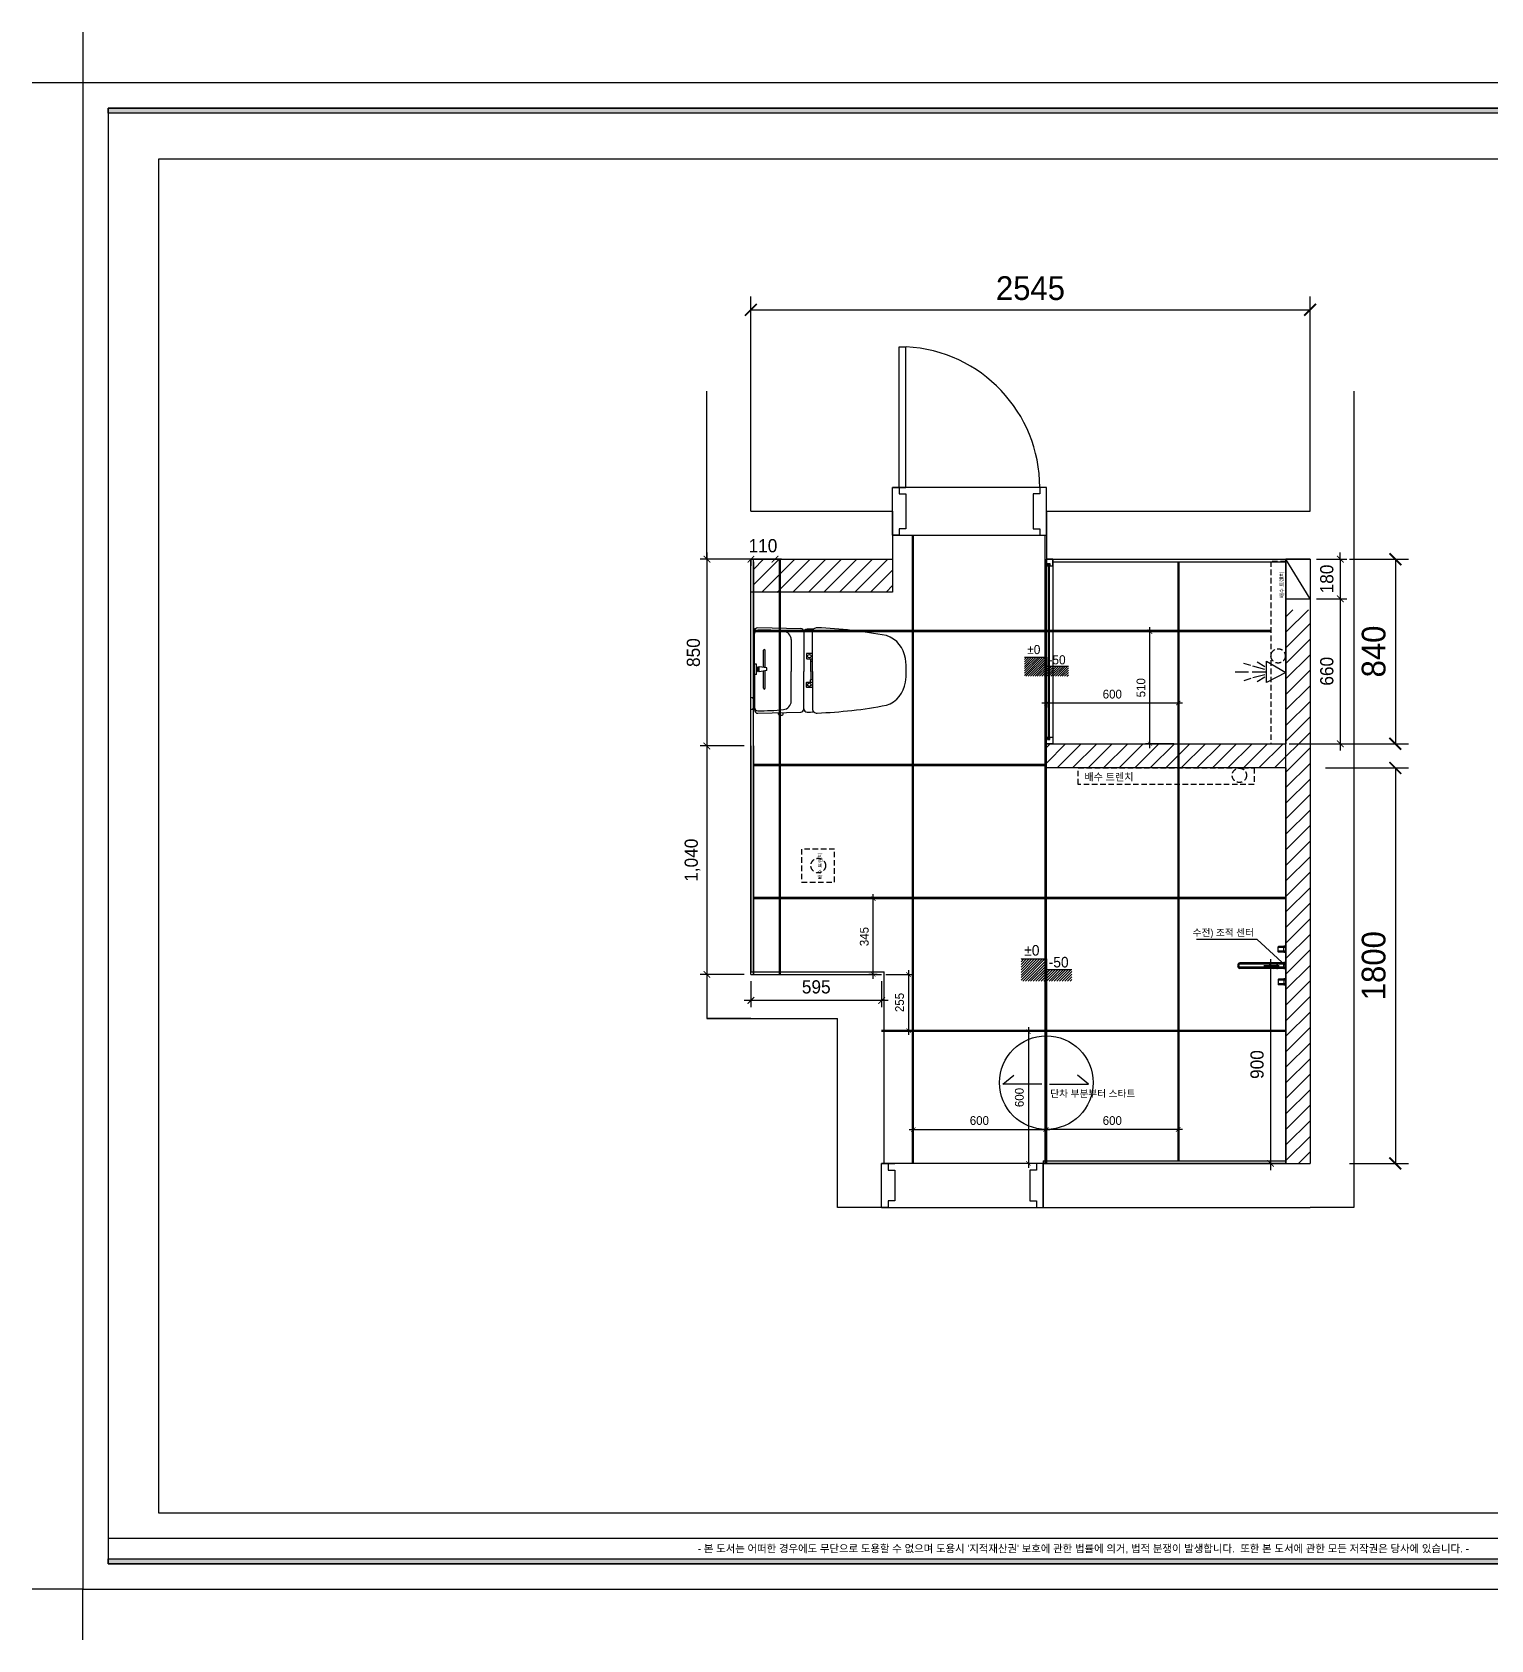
# Model space of a CAD drawing. Header units: millimetres. Extents: x 217202 to 745838, y -6815 to 171372.
# Drawn here: x 326739 to 333378, y 29721 to 37038 of the extents above; entities that cross this region are included whole.
import ezdxf
from ezdxf.enums import TextEntityAlignment as Align

# ---------------------------------------------------------------- set-up
doc = ezdxf.new("R2010")
doc.units = ezdxf.units.MM
doc.header["$PDMODE"] = 3
doc.linetypes.add('DASHED', pattern=[0.75, 0.5, -0.25])
doc.linetypes.add('HIDDEN', pattern=[0.375, 0.25, -0.125])
doc.layers.get('DEFPOINTS').update_dxf_attribs({"color": 248})
for name, color, linetype in [('0-ELC TEXT', 7, 'Continuous'), ('03-WAL NEW', 3, 'Continuous'), ('06-FUR', 6, 'Continuous'), ('06-LIGHT', 4, 'Continuous'), ('07-DIM', 5, 'Continuous'), ('BATH', 4, 'Continuous'), ('C-WALL1', 2, 'Continuous'), ('CO-BATH', 6, 'Continuous'), ('FIN', 2, 'Continuous'), ('FORM(YOURNAME)-1', 1, 'Continuous'), ('FORM(YOURNAME)-11', 1, 'Continuous'), ('FUR', 8, 'DASHED'), ('HAT', 5, 'Continuous'), ('HL', 6, 'HIDDEN'), ('TOILET-1', 6, 'Continuous'), ('도면층4', 4, 'Continuous'), ('도면층5', 5, 'Continuous')]:
    doc.layers.add(name, color=color, linetype=linetype)
doc.styles.add('HY 울릉도 L', font='')
doc.styles.add('YOURNAME', font='HY울릉도M.TTF')
doc.styles.add('코레일둥고', font='Korail_Round_Gothic_Medium.ttf')
doc.styles.get('HY 울릉도 L').set_extended_font_data('HY울릉도L')
doc.linetypes.add('ZIGZAG', pattern='A,0.0001,-0.2,[131,ltypeshp.shx,S=0.2,R=0,X=-0.2,Y=0],-0.4,[131,ltypeshp.shx,S=0.2,R=180,X=0.2,Y=0],-0.2', length=0.8001)
doc.dimstyles.new('30', dxfattribs={"dimscale": 30, "dimtxt": 2, "dimasz": 1, "dimexe": 1, "dimexo": 1, "dimgap": 1, "dimtad": 1, "dimdec": 0, "dimrnd": 0.05, "dimdsep": 46, "dimlunit": 6, "dimtxsty": 'HY 울릉도 L', "dimblk": 'ARCHTICK', "dimcen": 2.5, "dimdle": 1, "dimclrd": 133, "dimclre": 133, "dimclrt": 30, "dimadec": 0, "dimazin": 0, "dimtfac": 1, "dimtdec": 0, "dimtix": 1, "dimtmove": 2, "dimatfit": 3, "dimldrblk": 'ARCHTICK', "dimfxl": 1, "dimlwd": -1, "dimlwe": -1, "dimarcsym": 0})
doc.dimstyles.new('YOURNAME-60', dxfattribs={"dimscale": 60, "dimtxt": 1.8, "dimasz": 0.9, "dimexe": 1, "dimexo": 3, "dimgap": 0.7, "dimtad": 1, "dimdec": 0, "dimzin": 0, "dimdsep": 46, "dimtxsty": 'YOURNAME', "dimblk": 'ARCHTICK', "dimcen": 0, "dimclrd": 1, "dimclre": 1, "dimclrt": 7, "dimadec": 0, "dimazin": 0, "dimtfac": 1, "dimtdec": 0, "dimtix": 1, "dimtmove": 2, "dimatfit": 3, "dimldrblk": 'ARCHTICK', "dimfxl": 1, "dimtolj": 1, "dimtzin": 0, "dimarcsym": 0})

# ---------------------------------------------------------------- blocks, each defined once
blk = doc.blocks.new('_ArchTick')
at = {"color": 0, "linetype": 'ByBlock', "const_width": 0.15}
blk.add_lwpolyline([(-0.5, -0.5), (0.5, 0.5)], dxfattribs=at)
blk = doc.blocks.new('*D295')
at = {"layer": 'DEFPOINTS', "color": 0, "transparency": 16777216}
for p in [(332555.3, 35774.4), (330010.3, 34857.3), (332555.3, 34857.3)]:
    blk.add_point(p, dxfattribs=at)
at = {"layer": 'HAT', "color": 1, "lineweight": -2, "transparency": 16777216}
for p, q in [((330010.3, 35037.3), (330010.3, 35834.4)), ((332555.3, 35037.3), (332555.3, 35834.4)), ((330010.3, 35774.4), (332555.3, 35774.4))]:
    blk.add_line(p, q, dxfattribs=at)
at = {"layer": 'HAT', "color": 1, "lineweight": -2, "transparency": 16777216, "xscale": 54, "yscale": 54, "zscale": 54, "rotation": 180}
blk.add_blockref('_ArchTick', (330010.3, 35774.4), dxfattribs=at)
at = {"layer": 'HAT', "color": 1, "lineweight": -2, "transparency": 16777216, "xscale": 54, "yscale": 54, "zscale": 54}
blk.add_blockref('_ArchTick', (332555.3, 35774.4), dxfattribs=at)
at = {"layer": 'HAT', "color": 7, "transparency": 16777216, "insert": (331282.8, 35872.4), "char_height": 108, "attachment_point": 5, "style": 'YOURNAME'}
blk.add_mtext('\\A1;2545', dxfattribs=at)
blk = doc.blocks.new('AC-8')
at = {"layer": 'BATH'}
for p, q in [((-50.8, 54), (-0.1, 142.7)), ((-0.1, 142.7), (45.4, 54)), ((45.4, 54), (-50.8, 54)), ((-24.7, 46.5), (-46.3, 12.2)), ((-13.5, 47.3), (-27.7, -7.9)), ((-1.6, 49.5), (-1.6, -10.8)), ((10.4, 47.3), (24.5, -7.9)), ((21.6, 46.5), (43.2, 12.2)), ((-31.4, -16.2), (-41.1, -49)), ((-1.6, -27.3), (-1.6, -88.5)), ((28.3, -16.2), (38, -49))]:
    blk.add_line(p, q, dxfattribs=at)
blk = doc.blocks.new('*D296')
at = {"layer": 'DEFPOINTS', "color": 0, "transparency": 16777216}
for p in [(332555.3, 34639.3), (332280.9, 33799.3), (332943.5, 33799.3)]:
    blk.add_point(p, dxfattribs=at)
at = {"layer": 'HAT', "color": 1, "lineweight": -2, "transparency": 16777216}
for p, q in [((332735.3, 34639.3), (333003.5, 34639.3)), ((332943.5, 34639.3), (332943.5, 33799.3)), ((332460.9, 33799.3), (333003.5, 33799.3))]:
    blk.add_line(p, q, dxfattribs=at)
at = {"layer": 'HAT', "color": 1, "lineweight": -2, "transparency": 16777216, "xscale": 54, "yscale": 54, "zscale": 54}
for p, rotation in [((332943.5, 34639.3), 90), ((332943.5, 33799.3), 270)]:
    blk.add_blockref('_ArchTick', p, dxfattribs=dict(at, rotation=rotation))
at = {"layer": 'HAT', "color": 7, "transparency": 16777216, "insert": (332845.3, 34219.3), "char_height": 108, "attachment_point": 5, "rotation": 90, "style": 'YOURNAME'}
blk.add_mtext('\\A1;840', dxfattribs=at)
blk = doc.blocks.new('*D297')
at = {"layer": 'DEFPOINTS', "color": 0, "transparency": 16777216}
for p in [(332445.3, 33689.3), (332555.3, 31889.3), (332943.5, 31889.3)]:
    blk.add_point(p, dxfattribs=at)
at = {"layer": 'HAT', "color": 1, "lineweight": -2, "transparency": 16777216}
for p, q in [((332625.3, 33689.3), (333003.5, 33689.3)), ((332943.5, 33689.3), (332943.5, 31889.3)), ((332735.3, 31889.3), (333003.5, 31889.3))]:
    blk.add_line(p, q, dxfattribs=at)
at = {"layer": 'HAT', "color": 1, "lineweight": -2, "transparency": 16777216, "xscale": 54, "yscale": 54, "zscale": 54}
for p, rotation in [((332943.5, 33689.3), 90), ((332943.5, 31889.3), 270)]:
    blk.add_blockref('_ArchTick', p, dxfattribs=dict(at, rotation=rotation))
at = {"layer": 'HAT', "color": 7, "transparency": 16777216, "insert": (332845.3, 32789.3), "char_height": 108, "attachment_point": 5, "rotation": 90, "style": 'YOURNAME'}
blk.add_mtext('\\A1;1800', dxfattribs=at)
blk = doc.blocks.new('*D302')
at = {"layer": '06-FUR', "color": 133, "transparency": 16777216}
for p, q in [((330010.3, 32719.3), (330010.3, 32601.1)), ((330605.3, 32719.3), (330605.3, 32601.1)), ((330635.3, 32631.1), (329980.3, 32631.1))]:
    blk.add_line(p, q, dxfattribs=at)
at = {"layer": 'DEFPOINTS', "color": 0, "transparency": 16777216}
for p in [(330010.3, 32749.3), (330605.3, 32749.3), (330010.3, 32631.1)]:
    blk.add_point(p, dxfattribs=at)
at = {"layer": '06-FUR', "color": 133, "transparency": 16777216, "xscale": 30, "yscale": 30, "zscale": 30, "rotation": 180}
blk.add_blockref('_ArchTick', (330010.3, 32631.1), dxfattribs=at)
at = {"layer": '06-FUR', "color": 133, "transparency": 16777216, "xscale": 30, "yscale": 30, "zscale": 30}
blk.add_blockref('_ArchTick', (330605.3, 32631.1), dxfattribs=at)
at = {"layer": '06-FUR', "color": 30, "transparency": 16777216, "insert": (330307.8, 32692.4), "char_height": 60, "attachment_point": 5, "style": 'HY 울릉도 L'}
blk.add_mtext('595', dxfattribs=at)
blk = doc.blocks.new('*D298')
at = {"layer": '06-FUR', "color": 133, "transparency": 16777216}
for p, q in [((330010.3, 34639.3), (329980.3, 34639.3)), ((330010.3, 34639.6), (330010.3, 34609.3)), ((330120.3, 34639.3), (330010.3, 34639.3)), ((330120.3, 34639.3), (330150.3, 34639.3))]:
    blk.add_line(p, q, dxfattribs=at)
at = {"layer": 'DEFPOINTS', "color": 0, "transparency": 16777216}
for p in [(330010.3, 34669.6), (330010.3, 34639.3), (330120.3, 34639.3)]:
    blk.add_point(p, dxfattribs=at)
at = {"layer": '06-FUR', "color": 133, "transparency": 16777216, "xscale": 30, "yscale": 30, "zscale": 30}
blk.add_blockref('_ArchTick', (330010.3, 34639.3), dxfattribs=at)
at = {"layer": '06-FUR', "color": 133, "transparency": 16777216, "xscale": 30, "yscale": 30, "zscale": 30, "rotation": 180}
blk.add_blockref('_ArchTick', (330120.3, 34639.3), dxfattribs=at)
at = {"layer": '06-FUR', "color": 30, "transparency": 16777216, "insert": (330065.3, 34700.5), "char_height": 60, "attachment_point": 5, "style": 'HY 울릉도 L'}
blk.add_mtext('110', dxfattribs=at)
blk = doc.blocks.new('*D299')
at = {"layer": '06-FUR', "color": 133, "transparency": 16777216}
for p, q in [((330150.3, 34639.3), (329780.3, 34639.3)), ((329810.3, 34669.3), (329810.3, 33759.3)), ((329980.3, 33789.3), (329780.3, 33789.3))]:
    blk.add_line(p, q, dxfattribs=at)
at = {"layer": 'DEFPOINTS', "color": 0, "transparency": 16777216}
for p in [(330180.3, 34639.3), (329810.3, 33789.3), (330010.3, 33789.3)]:
    blk.add_point(p, dxfattribs=at)
at = {"layer": '06-FUR', "color": 133, "transparency": 16777216, "xscale": 30, "yscale": 30, "zscale": 30}
for p, rotation in [((329810.3, 34639.3), 90), ((329810.3, 33789.3), 270)]:
    blk.add_blockref('_ArchTick', p, dxfattribs=dict(at, rotation=rotation))
at = {"layer": '06-FUR', "color": 30, "transparency": 16777216, "insert": (329749, 34214.3), "char_height": 60, "attachment_point": 5, "rotation": 90, "style": 'HY 울릉도 L'}
blk.add_mtext('850', dxfattribs=at)
blk = doc.blocks.new('*D303')
at = {"layer": '06-FUR', "color": 133, "transparency": 16777216}
for p, q in [((329810.3, 33819.3), (329810.3, 32719.3)), ((329980.3, 33789.3), (329780.3, 33789.3)), ((329980.3, 32749.3), (329780.3, 32749.3))]:
    blk.add_line(p, q, dxfattribs=at)
at = {"layer": 'DEFPOINTS', "color": 0, "transparency": 16777216}
for p in [(330010.3, 33789.3), (329810.3, 32749.3), (330010.3, 32749.3)]:
    blk.add_point(p, dxfattribs=at)
at = {"layer": '06-FUR', "color": 133, "transparency": 16777216, "xscale": 30, "yscale": 30, "zscale": 30}
for p, rotation in [((329810.3, 33789.3), 90), ((329810.3, 32749.3), 270)]:
    blk.add_blockref('_ArchTick', p, dxfattribs=dict(at, rotation=rotation))
at = {"layer": '06-FUR', "color": 30, "transparency": 16777216, "insert": (329744.4, 33269.3), "char_height": 60, "attachment_point": 5, "rotation": 90, "style": 'HY 울릉도 L'}
blk.add_mtext('1,040', dxfattribs=at)
blk = doc.blocks.new('*D301')
at = {"layer": '06-FUR', "color": 133, "transparency": 16777216}
for p, q in [((332693.1, 34489.3), (332693.1, 33769.3)), ((332723.1, 34459.3), (332723.1, 34459.3)), ((332475.3, 33799.3), (332723.1, 33799.3))]:
    blk.add_line(p, q, dxfattribs=at)
at = {"layer": 'DEFPOINTS', "color": 0, "transparency": 16777216}
for p in [(332693.1, 34459.3), (332445.3, 33799.3), (332693.1, 33799.3)]:
    blk.add_point(p, dxfattribs=at)
at = {"layer": '06-FUR', "color": 133, "transparency": 16777216, "xscale": 30, "yscale": 30, "zscale": 30}
for p, rotation in [((332693.1, 34459.3), 90), ((332693.1, 33799.3), 270)]:
    blk.add_blockref('_ArchTick', p, dxfattribs=dict(at, rotation=rotation))
at = {"layer": '06-FUR', "color": 30, "transparency": 16777216, "insert": (332631.9, 34129.3), "char_height": 60, "attachment_point": 5, "rotation": 90, "style": 'HY 울릉도 L'}
blk.add_mtext('660', dxfattribs=at)
blk = doc.blocks.new('*D300')
at = {"layer": '06-FUR', "color": 133, "transparency": 16777216}
for p, q in [((332585.3, 34639.3), (332723.1, 34639.3)), ((332693.1, 34639.3), (332693.1, 34669.3)), ((332693.1, 34639.3), (332693.1, 34459.3)), ((332585.3, 34459.3), (332723.1, 34459.3)), ((332693.1, 34459.3), (332693.1, 34429.3))]:
    blk.add_line(p, q, dxfattribs=at)
at = {"layer": 'DEFPOINTS', "color": 0, "transparency": 16777216}
for p in [(332555.3, 34639.3), (332555.3, 34459.3), (332693.1, 34459.3)]:
    blk.add_point(p, dxfattribs=at)
at = {"layer": '06-FUR', "color": 133, "transparency": 16777216, "xscale": 30, "yscale": 30, "zscale": 30}
for p, rotation in [((332693.1, 34639.3), 270), ((332693.1, 34459.3), 90)]:
    blk.add_blockref('_ArchTick', p, dxfattribs=dict(at, rotation=rotation))
at = {"layer": '06-FUR', "color": 30, "transparency": 16777216, "insert": (332631.8, 34549.3), "char_height": 60, "attachment_point": 5, "rotation": 90, "style": 'HY 울릉도 L'}
blk.add_mtext('180', dxfattribs=at)
blk = doc.blocks.new('*D405')
at = {"layer": '06-FUR', "color": 133, "transparency": 16777216}
blk.add_line((330730.3, 32043.4), (331370.3, 32043.4), dxfattribs=at)
at = {"layer": 'DEFPOINTS', "color": 0, "transparency": 16777216}
for p in [(330750.3, 32043.4), (331350.3, 32043.4), (331350.3, 32043.4)]:
    blk.add_point(p, dxfattribs=at)
at = {"layer": '06-FUR', "color": 133, "transparency": 16777216, "xscale": 20, "yscale": 20, "zscale": 20, "rotation": 180}
blk.add_blockref('_ArchTick', (330750.3, 32043.4), dxfattribs=at)
at = {"layer": '06-FUR', "color": 133, "transparency": 16777216, "xscale": 20, "yscale": 20, "zscale": 20}
blk.add_blockref('_ArchTick', (331350.3, 32043.4), dxfattribs=at)
at = {"layer": '06-FUR', "color": 30, "true_color": 0xeb7024, "transparency": 16777216, "insert": (331050.3, 32084.2), "char_height": 40, "attachment_point": 5, "style": 'HY 울릉도 L'}
blk.add_mtext('600', dxfattribs=at)
blk = doc.blocks.new('*D406')
at = {"layer": '06-FUR', "color": 133, "transparency": 16777216}
blk.add_line((331975.3, 32043.4), (331335.3, 32043.4), dxfattribs=at)
at = {"layer": '06-FUR', "color": 30, "true_color": 0xeb7024, "transparency": 16777216}
blk.add_line((331955.3, 32028.4), (331955.3, 32023.4), dxfattribs=at)
at = {"layer": 'DEFPOINTS', "color": 0, "transparency": 16777216}
for p in [(331355.3, 32043.4), (331355.3, 32043.4), (331955.3, 32048.4)]:
    blk.add_point(p, dxfattribs=at)
at = {"layer": '06-FUR', "color": 133, "transparency": 16777216, "xscale": 20, "yscale": 20, "zscale": 20, "rotation": 180}
blk.add_blockref('_ArchTick', (331355.3, 32043.4), dxfattribs=at)
at = {"layer": '06-FUR', "color": 133, "transparency": 16777216, "xscale": 20, "yscale": 20, "zscale": 20}
blk.add_blockref('_ArchTick', (331955.3, 32043.4), dxfattribs=at)
at = {"layer": '06-FUR', "color": 30, "true_color": 0xeb7024, "transparency": 16777216, "insert": (331655.3, 32084.2), "char_height": 40, "attachment_point": 5, "style": 'HY 울릉도 L'}
blk.add_mtext('600', dxfattribs=at)
blk = doc.blocks.new('*D407')
at = {"layer": '06-FUR', "color": 133, "transparency": 16777216}
blk.add_line((331975.3, 33984.2), (331335.3, 33984.2), dxfattribs=at)
at = {"layer": '06-FUR', "color": 30, "true_color": 0xeb7024, "transparency": 16777216}
blk.add_line((331355.3, 33987.3), (331355.3, 33964.2), dxfattribs=at)
at = {"layer": 'DEFPOINTS', "color": 0, "transparency": 16777216}
for p in [(331355.3, 34007.3), (331355.3, 33984.2), (331955.3, 33984.2)]:
    blk.add_point(p, dxfattribs=at)
at = {"layer": '06-FUR', "color": 133, "transparency": 16777216, "xscale": 20, "yscale": 20, "zscale": 20, "rotation": 180}
blk.add_blockref('_ArchTick', (331355.3, 33984.2), dxfattribs=at)
at = {"layer": '06-FUR', "color": 133, "transparency": 16777216, "xscale": 20, "yscale": 20, "zscale": 20}
blk.add_blockref('_ArchTick', (331955.3, 33984.2), dxfattribs=at)
at = {"layer": '06-FUR', "color": 30, "true_color": 0xeb7024, "transparency": 16777216, "insert": (331655.3, 34025), "char_height": 40, "attachment_point": 5, "style": 'HY 울릉도 L'}
blk.add_mtext('600', dxfattribs=at)
blk = doc.blocks.new('*D408')
at = {"layer": '06-FUR', "color": 30, "true_color": 0xeb7024, "transparency": 16777216}
for p, q in [((331330.3, 32489.3), (331253.3, 32489.3)), ((331330.3, 31889.3), (331253.3, 31889.3))]:
    blk.add_line(p, q, dxfattribs=at)
at = {"layer": '06-FUR', "color": 133, "transparency": 16777216}
blk.add_line((331273.3, 32509.3), (331273.3, 31869.3), dxfattribs=at)
at = {"layer": 'DEFPOINTS', "color": 0, "transparency": 16777216}
for p in [(331350.3, 32489.3), (331273.3, 31889.3), (331350.3, 31889.3)]:
    blk.add_point(p, dxfattribs=at)
at = {"layer": '06-FUR', "color": 133, "transparency": 16777216, "xscale": 20, "yscale": 20, "zscale": 20}
for p, rotation in [((331273.3, 32489.3), 90), ((331273.3, 31889.3), 270)]:
    blk.add_blockref('_ArchTick', p, dxfattribs=dict(at, rotation=rotation))
at = {"layer": '06-FUR', "color": 30, "true_color": 0xeb7024, "transparency": 16777216, "insert": (331232.5, 32189.3), "char_height": 40, "attachment_point": 5, "rotation": 90, "style": 'HY 울릉도 L'}
blk.add_mtext('600', dxfattribs=at)
blk = doc.blocks.new('*D409')
at = {"layer": '06-FUR', "color": 133, "transparency": 16777216}
blk.add_line((330567.5, 32729.3), (330567.5, 33114.3), dxfattribs=at)
at = {"layer": '06-FUR', "color": 30, "true_color": 0xeb7024, "transparency": 16777216}
for p, q in [((330587.5, 33094.3), (330587.5, 33094.3)), ((330585.3, 32749.3), (330547.5, 32749.3))]:
    blk.add_line(p, q, dxfattribs=at)
at = {"layer": 'DEFPOINTS', "color": 0, "transparency": 16777216}
for p in [(330567.5, 33094.3), (330567.5, 33094.3), (330605.3, 32749.3)]:
    blk.add_point(p, dxfattribs=at)
at = {"layer": '06-FUR', "color": 133, "transparency": 16777216, "xscale": 20, "yscale": 20, "zscale": 20}
for p, rotation in [((330567.5, 33094.3), 90), ((330567.5, 32749.3), 270)]:
    blk.add_blockref('_ArchTick', p, dxfattribs=dict(at, rotation=rotation))
at = {"layer": '06-FUR', "color": 30, "true_color": 0xeb7024, "transparency": 16777216, "insert": (330526.6, 32921.8), "char_height": 40, "attachment_point": 5, "rotation": 90, "style": 'HY 울릉도 L'}
blk.add_mtext('345', dxfattribs=at)
blk = doc.blocks.new('*D410')
at = {"layer": '06-FUR', "color": 30, "true_color": 0xeb7024, "transparency": 16777216}
for p, q in [((330625.3, 32749.3), (330748.1, 32749.3)), ((330625.3, 32494.3), (330748.1, 32494.3))]:
    blk.add_line(p, q, dxfattribs=at)
at = {"layer": '06-FUR', "color": 133, "transparency": 16777216}
blk.add_line((330728.1, 32769.3), (330728.1, 32474.3), dxfattribs=at)
at = {"layer": 'DEFPOINTS', "color": 0, "transparency": 16777216}
for p in [(330605.3, 32749.3), (330605.3, 32494.3), (330728.1, 32494.3)]:
    blk.add_point(p, dxfattribs=at)
at = {"layer": '06-FUR', "color": 133, "transparency": 16777216, "xscale": 20, "yscale": 20, "zscale": 20}
for p, rotation in [((330728.1, 32749.3), 90), ((330728.1, 32494.3), 270)]:
    blk.add_blockref('_ArchTick', p, dxfattribs=dict(at, rotation=rotation))
at = {"layer": '06-FUR', "color": 30, "true_color": 0xeb7024, "transparency": 16777216, "insert": (330687.3, 32621.8), "char_height": 40, "attachment_point": 5, "rotation": 90, "style": 'HY 울릉도 L'}
blk.add_mtext('255', dxfattribs=at)
blk = doc.blocks.new('FORM-ELEVATION')
at = {"layer": 'FORM(YOURNAME)-11'}
h = blk.add_hatch(color=256, dxfattribs=at)
h.dxf.hatch_style = 1
h.paths.add_polyline_path([(-10309, 35708), (71691, 35708), (71691, 35508), (-10309, 35508)])
h.paths.add_polyline_path([(-10309, -21492), (71691, -21492), (71691, -21692), (-10309, -21692)])
at = {"layer": 'DEFPOINTS', "color": 158}
blk.add_line((62481, -20692), (-10309, -20692), dxfattribs=at)
at = {"layer": 'DEFPOINTS', "color": 1}
for points in [[(-11309, 38708), (-11309, 36708), (-13309, 36708)], [(-11309, -24692), (-11309, -22692), (-13309, -22692)]]:
    blk.add_lwpolyline(points, dxfattribs=at)
at = {"layer": 'DEFPOINTS', "color": 158}
for points in [[(-10309, -21692), (71691, -21692), (71691, 35708), (-10309, 35708)], [(-8309, 33708), (61071, 33708), (61071, -19692), (-8309, -19692)]]:
    blk.add_lwpolyline(points, close=True, dxfattribs=at)
at = {"layer": 'FORM(YOURNAME)-11', "color": 250}
blk.add_lwpolyline([(-11309, -22692), (72691, -22692), (72691, 36708), (-11309, 36708)], close=True, dxfattribs=at)
at = {"layer": 'FORM(YOURNAME)-11'}
for points in [[(-10309, 35708), (71691, 35708), (71691, 35508), (-10309, 35508)], [(-10309, -21492), (71691, -21492), (71691, -21692), (-10309, -21692)]]:
    blk.add_lwpolyline(points, close=True, dxfattribs=at)
at = {"layer": 'FORM(YOURNAME)-11', "color": 1, "style": 'YOURNAME'}
blk.add_text("- 본 도서는 어떠한 경우에도 무단으로 도용할 수 없으며 도용시 '지적재산권' 보호에 관한 법률에 의거, 법적 분쟁이 발생합니다.  또한 본 도서에 관한 모든 저작권은 당사에 있습니다. -", height=300, dxfattribs=at).set_placement((28146, -21092), align=Align.MIDDLE_CENTER)
at = {"layer": 'FORM(YOURNAME)-11', "color": 3, "style": 'YOURNAME'}
for tag, height, p in [('1', 450, (71041, -1219)), ('2', 450, (71041, -1863)), ('3', 450, (71041, -3150)), ('4', 450, (71041, -5081)), ('5', 515, (71041, -7398)), ('6', 515, (71041, -9650)), ('7', 515, (71041, -11903)), ('8', 515, (71041, -14155)), ('9', 515, (71041, -16408)), ('10', 515, (66791, -18596)), ('11', 515, (71041, -18660)), ('12', 515, (66791, -20848)), ('13', 515, (71041, -20848))]:
    blk.add_attdef(tag, text='', height=height, dxfattribs=at).set_placement(p, align=Align.MIDDLE_RIGHT)
blk = doc.blocks.new('*D476')
at = {"layer": '06-FUR', "color": 133, "transparency": 16777216}
for p, q in [((332414.3, 32789.2), (332345.7, 32789.2)), ((332375.7, 32819.2), (332375.7, 31859.3)), ((332415.3, 31889.3), (332345.7, 31889.3))]:
    blk.add_line(p, q, dxfattribs=at)
at = {"layer": 'DEFPOINTS', "color": 0, "transparency": 16777216}
for p in [(332444.3, 32789.2), (332375.7, 31889.3), (332445.3, 31889.3)]:
    blk.add_point(p, dxfattribs=at)
at = {"layer": '06-FUR', "color": 133, "transparency": 16777216, "xscale": 30, "yscale": 30, "zscale": 30}
for p, rotation in [((332375.7, 32789.2), 90), ((332375.7, 31889.3), 270)]:
    blk.add_blockref('_ArchTick', p, dxfattribs=dict(at, rotation=rotation))
at = {"layer": '06-FUR', "color": 30, "transparency": 16777216, "insert": (332314.4, 32339.3), "char_height": 60, "attachment_point": 5, "rotation": 90, "style": 'HY 울릉도 L'}
blk.add_mtext('900', dxfattribs=at)
blk = doc.blocks.new('*D766')
at = {"layer": '06-FUR', "color": 133, "transparency": 16777216}
blk.add_line((331826.7, 33779.3), (331826.7, 34329.3), dxfattribs=at)
at = {"layer": '06-FUR', "color": 30, "true_color": 0xeb7024, "transparency": 16777216}
for p, q in [((331935.3, 34309.3), (331806.7, 34309.3)), ((331935.3, 33799.3), (331806.7, 33799.3))]:
    blk.add_line(p, q, dxfattribs=at)
at = {"layer": 'DEFPOINTS', "color": 0, "transparency": 16777216}
for p in [(331826.7, 34309.3), (331955.3, 34309.3), (331955.3, 33799.3)]:
    blk.add_point(p, dxfattribs=at)
at = {"layer": '06-FUR', "color": 133, "transparency": 16777216, "xscale": 20, "yscale": 20, "zscale": 20}
for p, rotation in [((331826.7, 34309.3), 90), ((331826.7, 33799.3), 270)]:
    blk.add_blockref('_ArchTick', p, dxfattribs=dict(at, rotation=rotation))
at = {"layer": '06-FUR', "color": 30, "true_color": 0xeb7024, "transparency": 16777216, "insert": (331785.9, 34054.3), "char_height": 40, "attachment_point": 5, "rotation": 90, "style": 'HY 울릉도 L'}
blk.add_mtext('510', dxfattribs=at)

msp = doc.modelspace()

# ---------------------------------------------------------------- hatches: boundary and pattern name
h = msp.add_hatch()
h.set_pattern_fill('ANSI31', color=8, scale=2.304786, angle=180)
h.set_pattern_definition([(225, (266626.847, -39935.8), (5.1743912, -5.1743912), [])])
h.paths.add_polyline_path([(331255.4, 34194.2), (331355.3, 34194.2), (331355.3, 34152.7), (331455.3, 34152.7), (331455.3, 34106.6), (331255.4, 34106.6)])
h = msp.add_hatch()
h.set_pattern_fill('ANSI31', color=8, scale=2.662219, angle=180)
h.set_pattern_definition([(225, (256588.556, -52806.365), (5.9768514, -5.9768514), [])])
h.paths.add_polyline_path([(331239.9, 32819.9), (331355.3, 32819.9), (331355.3, 32772), (331470.8, 32772), (331470.8, 32718.8), (331239.9, 32718.8)])
at = {"layer": '03-WAL NEW'}
h = msp.add_hatch(dxfattribs=at)
h.set_pattern_fill('_USER', color=8, scale=50, angle=45, pattern_type=0)
h.set_pattern_definition([(45, (0, 0), (-35.355339, 35.355339), [])])
h.paths.add_polyline_path([(330655.3, 34639.3), (330145.3, 34639.3), (330145.3, 34489.3), (330655.3, 34489.3)])
h.paths.add_polyline_path([(330140.3, 34639.3), (330022.3, 34639.3), (330022.3, 34489.3), (330140.3, 34489.3)])
h = msp.add_hatch(dxfattribs=at)
h.set_pattern_fill('_USER', color=8, scale=50, angle=45, pattern_type=0)
h.set_pattern_definition([(45, (24260.726, -36219.3), (-35.355339, 35.355339), [])])
h.paths.add_polyline_path([(332555.3, 34409.3), (332445.3, 34409.3), (332445.3, 33799.3), (331355.3, 33799.3), (331355.3, 33689.3), (332445.3, 33689.3), (332445.3, 31889.3), (332555.3, 31889.3)])

# ---------------------------------------------------------------- linework, layer by layer
at = {"layer": '0-ELC TEXT', "color": 240, "true_color": 0xed1f24}
for p, q in [((332314.4, 32908.1), (332038.1, 32908.1)), ((332445.3, 32789.3), (332314.4, 32908.1))]:
    msp.add_line(p, q, dxfattribs=at)
at = {"layer": '0-ELC TEXT', "color": 240, "linetype": 'ZIGZAG', "ltscale": 30, "true_color": 0xed1f24}
msp.add_circle((331355.3, 32257.2), 213.1, dxfattribs=at)
at = {"layer": '06-LIGHT'}
for points in [[(331255.4, 34194.2), (331355.3, 34194.2), (331355.3, 34152.7), (331455.3, 34152.7)], [(331239.9, 32819.9), (331355.3, 32819.9), (331355.3, 32772), (331470.8, 32772)]]:
    msp.add_lwpolyline(points, dxfattribs=at)
at = {"layer": '07-DIM'}
for p, q in [((330022.3, 34627.3), (330022.3, 33989.3)), ((331385.3, 34627.3), (332445.3, 34627.3)), ((330010.3, 33789.3), (330010.3, 32761.3)), ((330022.3, 33789.3), (330022.3, 32749.3)), ((330010.3, 32761.3), (330617.3, 32761.3)), ((330010.3, 32749.3), (330605.3, 32749.3)), ((330617.3, 31889.3), (330617.3, 32761.3)), ((331340.3, 31901.3), (332445.3, 31901.3)), ((331340.3, 31901.3), (331340.3, 31889.3))]:
    msp.add_line(p, q, dxfattribs=at)
at = {"layer": 'C-WALL1'}
for p, q in [((329810.3, 34639.3), (329810.3, 35403.4)), ((330010.3, 34857.3), (330010.3, 35403.4)), ((332555.3, 34857.3), (332555.3, 35403.4)), ((332754.9, 35403.4), (332754.9, 31689.3)), ((330655.3, 34748.3), (330655.3, 34966.3)), ((331355.3, 34748.3), (331355.3, 34966.3)), ((330010.3, 34857.3), (330655.3, 34857.3)), ((330655.3, 34857.3), (330655.3, 34639.3)), ((331355.3, 34857.3), (332555.3, 34857.3)), ((331355.3, 34857.3), (331355.3, 34639.3)), ((329810.3, 34639.3), (329810.3, 32549.3)), ((330010.3, 34639.3), (329810.3, 34639.3)), ((330010.3, 34639.3), (330655.3, 34639.3)), ((330010.3, 32749.3), (330010.3, 34639.3)), ((330655.3, 34639.3), (330655.3, 34489.3)), ((331355.3, 34639.3), (332555.3, 34639.3)), ((332555.3, 34639.3), (332555.3, 31889.3)), ((330655.3, 34489.3), (330010.3, 34489.3)), ((330010.3, 32749.3), (330605.3, 32749.3)), ((329810.3, 32549.3), (330405.3, 32549.3)), ((330010.3, 32549.3), (329810.3, 32549.3)), ((330405.3, 31689.3), (330405.3, 32549.3)), ((331340.3, 31889.3), (332555.3, 31889.3)), ((331340.3, 31889.3), (331340.3, 31689.3)), ((331340.3, 31889.3), (332555.3, 31889.3)), ((330605.3, 31689.3), (330405.3, 31689.3)), ((331340.3, 31689.3), (332555.3, 31689.3)), ((332754.9, 31689.3), (332555.3, 31689.3))]:
    msp.add_line(p, q, dxfattribs=at)
at = {"layer": 'CO-BATH'}
for p, q in [((331362.8, 34619.3), (331362.8, 33819.3)), ((331367.8, 34619.3), (331367.8, 33819.3)), ((332410.7, 32851.7), (332410.7, 32875.7)), ((332435.3, 32876.7), (332411.7, 32876.7)), ((332435.3, 32849.7), (332435.3, 32877.7)), ((332444.3, 32878.7), (332436.3, 32878.7)), ((332445.3, 32877.7), (332445.3, 32849.7)), ((332404.7, 32801.8), (332235.3, 32801.8)), ((332405.7, 32777.3), (332405.7, 32801.3)), ((332405.7, 32800.8), (332405.7, 32777.8)), ((332435.3, 32802.3), (332406.7, 32802.3)), ((332435.3, 32850.7), (332411.7, 32850.7)), ((332435.3, 32775.3), (332435.3, 32803.3)), ((332435.3, 32775.3), (332435.3, 32803.3)), ((332435.3, 32801.8), (332435.3, 32776.8)), ((332444.3, 32848.7), (332436.3, 32848.7)), ((332444.3, 32804.3), (332436.3, 32804.3)), ((332445.3, 32849.3), (332445.3, 32849.3)), ((332445.3, 32803.3), (332445.3, 32775.3)), ((332404.7, 32776.8), (332235.3, 32776.8)), ((332435.3, 32776.3), (332406.7, 32776.3)), ((332410.7, 32726.9), (332410.7, 32702.9)), ((332435.3, 32727.9), (332411.7, 32727.9)), ((332435.3, 32728.9), (332435.3, 32700.9)), ((332444.3, 32774.3), (332436.3, 32774.3)), ((332444.3, 32729.9), (332436.3, 32729.9)), ((332445.3, 32700.9), (332445.3, 32728.9)), ((332435.3, 32701.9), (332411.7, 32701.9)), ((332444.3, 32699.9), (332436.3, 32699.9))]:
    msp.add_line(p, q, dxfattribs=at)
at = {"layer": 'CO-BATH', "color": 251}
for p, q in [((332445.3, 32873.7), (332410.7, 32873.7)), ((332445.3, 32871.7), (332410.7, 32871.7)), ((332445.3, 32855.7), (332410.7, 32855.7)), ((332445.3, 32799.8), (332235.8, 32799.8)), ((332445.3, 32796.8), (332236.4, 32796.8)), ((332445.3, 32781.8), (332236.4, 32781.8)), ((332445.3, 32853.7), (332410.7, 32853.7)), ((332445.3, 32778.8), (332235.8, 32778.8)), ((332445.3, 32724.9), (332410.7, 32724.9)), ((332445.3, 32722.9), (332410.7, 32722.9)), ((332445.3, 32706.9), (332410.7, 32706.9)), ((332445.3, 32704.9), (332410.7, 32704.9))]:
    msp.add_line(p, q, dxfattribs=at)
at = {"layer": 'CO-BATH', "color": 8}
msp.add_lwpolyline([(331355.3, 34639.3), (331385.3, 34639.3), (331385.3, 33799.3), (331355.3, 33799.3)], close=True, dxfattribs=at)
at = {"layer": 'CO-BATH'}
for points in [[(331355.3, 34639.3), (331355.3, 34609.3), (331360.3, 34609.3), (331360.3, 34619.3), (331370.3, 34619.3), (331370.3, 34609.3), (331385.3, 34609.3), (331385.3, 34639.3)], [(331355.3, 33799.3), (331355.3, 33829.3), (331360.3, 33829.3), (331360.3, 33819.3), (331370.3, 33819.3), (331370.3, 33829.3), (331385.3, 33829.3), (331385.3, 33799.3)]]:
    msp.add_lwpolyline(points, close=True, dxfattribs=at)
for centre, radius, start, end in [((332411.7, 32875.7), 1, 90, 180), ((332436.3, 32877.7), 1, 90, 180), ((332444.3, 32877.7), 1, 0, 90), ((332238.2, 32789.3), 12.8, 102.68037, 257.31963), ((332404.7, 32800.8), 1, 0, 90), ((332406.7, 32801.3), 1, 90, 180), ((332411.7, 32851.7), 1, 180, 270), ((332436.3, 32849.7), 1, 180, 270), ((332436.3, 32803.3), 1, 90, 180), ((332436.3, 32803.3), 1, 90, 180), ((332444.3, 32849.7), 1, 270, 0), ((332444.3, 32803.3), 1, 0, 90), ((332404.7, 32777.8), 1, 270, 0), ((332406.7, 32777.3), 1, 180, 270), ((332411.7, 32726.9), 1, 90, 180), ((332436.3, 32775.3), 1, 180, 270), ((332436.3, 32775.3), 1, 180, 270), ((332436.3, 32728.9), 1, 90, 180), ((332444.3, 32775.3), 1, 270, 0), ((332444.3, 32728.9), 1, 0, 90), ((332411.7, 32702.9), 1, 180, 270), ((332436.3, 32700.9), 1, 180, 270), ((332444.3, 32700.9), 1, 270, 0)]:
    msp.add_arc(centre, radius, start, end, dxfattribs=at)
at = {"layer": 'CO-BATH', "color": 8}
for centre, radius, start, end in [((332238.1, 32789.3), 10.8, 102.58932, 257.41068), ((332238, 32789.3), 7.66, 101.79048, 258.20952)]:
    msp.add_arc(centre, radius, start, end, dxfattribs=at)
at = {"layer": 'FIN', "color": 4}
for p, q in [((330026.7, 34114.2), (330026.7, 34300.8)), ((330193.9, 34273.5), (330193.9, 34128.2)), ((330251.7, 34308.6), (330251.7, 34128.2)), ((330291, 34128.2), (330291, 34307.5)), ((330026.7, 34114.2), (330026.7, 33965.6)), ((330193.9, 33993), (330193.9, 34128.2)), ((330251.7, 33957.9), (330251.7, 34128.2)), ((330291, 34128.2), (330291, 33959)), ((330025.3, 33982.5), (330025.3, 33995)), ((330025.3, 33982.5), (330025.3, 33970))]:
    msp.add_line(p, q, dxfattribs=at)
for points in [[(330026.7, 34300.8), (330026.7, 34313.2, -0.421209), (330042.1, 34328.2), (330237.1, 34323.6, -0.001659)], [(330251.7, 34308.6, -0.371724), (330266.5, 34323, -0.003515), (330297.4, 34322.2, -0.320541)], [(330026.7, 33965.6), (330026.7, 33953.2, 0.421209), (330042.1, 33938.2), (330237.1, 33942.9, 0.001659)], [(330251.7, 33957.9, 0.371724), (330266.5, 33943.5, 0.003515), (330297.4, 33944.3, 0.320541)]]:
    msp.add_lwpolyline(points, format="xyb", dxfattribs=at)
for centre, radius, start, end in [((330236.7, 34308.6), 15, 0, 88.63491), ((330311, 34307.5), 20, 87.6667, 180), ((330222, 32123.4), 2205.9, 79.39193, 87.6667), ((330042.7, 34300.8), 16, 90.68841, 180), ((330054.6, 33316.9), 1000, 84.05625, 90.68841), ((330154, 34271.7), 40, 2.48709, 84.05625), ((330588.7, 34172.5), 125.5, 6.57592, 71.7036), ((330311.7, 34128.2), 405.9, 0, 8.30074), ((330437.6, 34128.3), 280, 350.00209, 359.99704), ((330588.7, 34094), 125.5, 288.2964, 353.42408), ((330010.3, 33995), 15, 0, 90), ((330010.3, 33970), 15, 270, 0), ((330042.7, 33965.6), 16, 180, 269.31159), ((330054.6, 34949.6), 1000, 269.31159, 275.94375), ((330154, 33994.7), 40, 275.94375, 357.51291), ((330236.7, 33957.9), 15, 271.36509, 0), ((330311, 33959), 20, 180, 272.3333), ((330222, 36143), 2205.9, 272.3333, 280.60807)]:
    msp.add_arc(centre, radius, start, end, dxfattribs=at)
at = {"layer": 'FUR'}
msp.add_line((332445.3, 32609.3), (332445.3, 32769.3), dxfattribs=at)
at = {"layer": 'FUR', "ltscale": 50}
for points in [[(332377.3, 34629.3), (332377.3, 33799.3), (332445.3, 33799.3), (332445.3, 34629.3)], [(331500.3, 33689.3), (332300.3, 33689.3), (332300.3, 33614.3), (331500.3, 33614.3)], [(330241.4, 33170), (330391.4, 33170), (330391.4, 33320), (330241.4, 33320)]]:
    msp.add_lwpolyline(points, close=True, dxfattribs=at)
for centre, radius in [((332409.9, 34199.3), 32.6), ((332233.7, 33655.6), 32.6), ((330316.9, 33245), 33.4)]:
    msp.add_circle(centre, radius, dxfattribs=at)
at = {"layer": 'HL', "linetype": 'Continuous'}
for p, q in [((330067.7, 34146.7), (330067.7, 34224.7)), ((330074.7, 34145.7), (330074.7, 34224.7)), ((330284, 34128.2), (330284, 34174.6)), ((330036.7, 34162.2), (330026.7, 34162.2)), ((330036.7, 34114.2), (330026.7, 34114.2)), ((330036.7, 34114.2), (330036.7, 34162.2)), ((330041.5, 34145.2), (330036.7, 34150.6)), ((330041.5, 34131.3), (330036.7, 34125.9)), ((330048.5, 34149.6), (330041.5, 34145.2)), ((330041.5, 34131.3), (330041.5, 34145.2)), ((330048.5, 34126.9), (330041.5, 34131.3)), ((330082.9, 34144.2), (330048.5, 34149.6)), ((330048.5, 34126.9), (330048.5, 34149.6)), ((330082.9, 34132.2), (330048.5, 34126.9)), ((330067.7, 34051.7), (330067.7, 34129.7)), ((330074.7, 34051.7), (330074.7, 34130.8)), ((330082.9, 34132.2), (330082.9, 34144.2)), ((330284, 34128.2), (330284, 34091.9)), ((330136.7, 33933.3), (330136.7, 33940.5)), ((330140.7, 33929.3), (330152.8, 33929.3)), ((330156.8, 33933.3), (330156.8, 33941))]:
    msp.add_line(p, q, dxfattribs=at)
for points in [[(330291, 34210.8), (330266.8, 34210.8, 0.414214), (330262.8, 34206.8), (330262.8, 34190.3, 0.414214), (330266.8, 34186.3), (330282.4, 34186.3), (330291, 34186.3)], [(330282.4, 34186.3), (330282.4, 34176.6, 0.414214), (330284.4, 34174.6), (330291, 34174.6)], [(330291, 34055.7), (330266.8, 34055.7, -0.414214), (330262.8, 34059.7), (330262.8, 34076.1, -0.414214), (330266.8, 34080.1), (330282.4, 34080.1), (330291, 34080.1)], [(330282.4, 34080.1), (330282.4, 34089.9, -0.414214), (330284.4, 34091.9), (330291, 34091.9)]]:
    msp.add_lwpolyline(points, format="xyb", dxfattribs=at)
for centre in [(330276.7, 34198.2), (330276.7, 34068.2)]:
    msp.add_circle(centre, 8, dxfattribs=at)
for centre, radius, start, end in [((330071.2, 34224.7), 3.5, 0, 180), ((330071.2, 34051.7), 3.5, 180, 0), ((330140.7, 33933.3), 4, 180, 270), ((330152.8, 33933.3), 4, 270, 0)]:
    msp.add_arc(centre, radius, start, end, dxfattribs=at)
at = {"layer": 'TOILET-1', "color": 30, "true_color": 0xeb7024}
for p, q in [((330745.3, 31889.3), (330745.3, 34748.3)), ((330750.3, 31889.3), (330750.3, 34748.3)), ((331350.3, 31889.3), (331350.3, 34748.3)), ((330140.3, 32749.3), (330140.3, 34639.3)), ((330145.3, 32749.3), (330145.3, 34639.3)), ((331955.3, 31901.3), (331955.3, 34627.3)), ((331960.3, 31901.3), (331960.3, 34627.3)), ((332377.3, 34314.3), (330022.3, 34314.3)), ((332377.3, 34309.3), (330022.3, 34309.3)), ((331355.3, 33704.3), (330022.3, 33704.3)), ((331355.3, 33699.3), (330022.3, 33699.3)), ((332445.3, 33099.3), (330022.3, 33099.3)), ((332445.3, 33094.3), (330022.3, 33094.3)), ((332445.3, 32494.3), (330605.3, 32494.3)), ((332445.3, 32489.3), (330605.3, 32489.3)), ((331157.1, 32250.7), (331207.7, 32290.4)), ((331547.6, 32250.7), (331497, 32290.4)), ((331335, 32250.7), (331157.1, 32250.7)), ((331369.6, 32250.7), (331547.6, 32250.7))]:
    msp.add_line(p, q, dxfattribs=at)
at = {"layer": 'TOILET-1', "color": 242, "true_color": 0xcd2027}
for p, q in [((330022.3, 32749.3), (330022.3, 34639.3)), ((332445.3, 31889.3), (330605.3, 31889.3))]:
    msp.add_line(p, q, dxfattribs=at)
at = {"layer": 'TOILET-1'}
for p, q in [((331355.3, 31889.3), (331355.3, 34639.3)), ((332555.3, 34639.3), (332445.3, 34639.3)), ((332445.3, 34639.3), (332445.3, 33799.3)), ((332445.3, 33799.3), (332445.3, 34639.3)), ((332445.3, 34639.3), (332445.3, 34459.3)), ((332555.3, 34459.3), (332445.3, 34639.3)), ((332445.3, 34459.3), (332555.3, 34459.3)), ((332445.3, 34459.3), (332445.3, 33799.3)), ((332445.3, 34459.3), (332445.3, 33799.3)), ((331355.3, 33689.3), (331355.3, 33799.3)), ((331355.3, 33799.3), (332445.3, 33799.3)), ((332445.3, 33689.3), (332445.3, 33799.3)), ((332445.3, 33689.3), (331355.3, 33689.3)), ((332445.3, 33689.3), (332445.3, 31889.3)), ((332445.3, 31889.3), (332445.3, 33689.3)), ((331355.3, 32813.2), (331355.3, 31889.3))]:
    msp.add_line(p, q, dxfattribs=at)
at = {"layer": '도면층4'}
for p, q in [((330685.3, 35606.3), (330715.3, 35606.3)), ((330685.3, 34966.3), (330685.3, 35606.3)), ((330715.3, 34966.3), (330715.3, 35606.3)), ((331355.3, 34966.3), (330655.3, 34966.3)), ((330685.3, 34966.3), (330715.3, 34966.3)), ((330655.3, 34748.3), (331355.3, 34748.3)), ((331340.3, 31889.3), (330605.3, 31889.3)), ((330635.3, 31889.3), (330665.3, 31889.3)), ((330605.3, 31689.3), (331340.3, 31689.3))]:
    msp.add_line(p, q, dxfattribs=at)
for points in [[(330655.3, 34966.3), (330685.3, 34966.3), (330685.3, 34936.3), (330715.3, 34936.3), (330715.3, 34778.3), (330685.3, 34778.3), (330685.3, 34748.3), (330655.3, 34748.3), (330655.3, 34966.3)], [(331355.3, 34966.3), (331325.3, 34966.3), (331325.3, 34936.3), (331295.3, 34936.3), (331295.3, 34778.3), (331325.3, 34778.3), (331325.3, 34748.3), (331355.3, 34748.3), (331355.3, 34966.3)], [(330605.3, 31889.3), (330635.3, 31889.3), (330635.3, 31859.3), (330665.3, 31859.3), (330665.3, 31719.3), (330635.3, 31719.3), (330635.3, 31689.3), (330605.3, 31689.3), (330605.3, 31889.3)], [(331340.3, 31889.3), (331310.3, 31889.3), (331310.3, 31859.3), (331280.3, 31859.3), (331280.3, 31719.3), (331310.3, 31719.3), (331310.3, 31689.3), (331340.3, 31689.3), (331340.3, 31889.3)]]:
    msp.add_lwpolyline(points, dxfattribs=at)
at = {"layer": '도면층5'}
msp.add_arc((330685.1, 34966.2), 640.2, 0.00775, 87.06984, dxfattribs=at)

# ---------------------------------------------------------------- block references
at = {"layer": 'C-WALL1', "rotation": 270}
msp.add_blockref('AC-8', (332302.6, 34124.2), dxfattribs=at)
at = {"layer": 'FORM(YOURNAME)-1', "xscale": 0.1154138797272628, "yscale": 0.1154138797272628, "zscale": 0.1154138797272628}
msp.add_blockref('FORM-ELEVATION', (328275.2, 32570.7), dxfattribs=at)

# ---------------------------------------------------------------- texts
at = {"layer": '0-ELC TEXT', "color": 240, "true_color": 0xed1f24, "char_height": 17.579, "attachment_point": 1, "rotation": 90, "style": '코레일둥고'}
for insert in [(332418.2, 34461.6), (330316.4, 33182.3)]:
    msp.add_mtext_dynamic_manual_height_columns('{\\fGulim|b0|i0|c129|p50;배수 트렌치}', width=130.04, gutter_width=978.1, heights=[0], dxfattribs=dict(at, insert=insert))
at = {"layer": '0-ELC TEXT', "color": 240, "true_color": 0xed1f24, "insert": (332020.9, 33008), "char_height": 31.414, "attachment_point": 1, "style": '코레일둥고'}
msp.add_mtext_dynamic_manual_height_columns('{\\fGulim|b0|i0|c129|p50;\\P수전) 조적 센터}', width=295.36, gutter_width=1748, heights=[0], dxfattribs=at)
at = {"layer": 'FUR', "ltscale": 50, "insert": (331528.1, 33665.2), "char_height": 33.724, "attachment_point": 1, "style": '코레일둥고'}
msp.add_mtext_dynamic_manual_height_columns('{\\fGulim|b0|i0|c129|p50;배수 트렌치}', width=249.475, gutter_width=1876.5, heights=[0], dxfattribs=at)
at = {"layer": 'TOILET-1', "color": 30, "true_color": 0xeb7024, "insert": (331373, 32222.8), "char_height": 31.414, "attachment_point": 1, "style": '코레일둥고'}
msp.add_mtext_dynamic_manual_height_columns('{\\fGulim|b0|i0|c129|p50;단차 부분부터 스타트}', width=493.105, gutter_width=1748, heights=[0], dxfattribs=at)
at = {"layer": '도면층4', "style": '코레일둥고'}
for s, height, p in [('%%P0', 41.49, (331268.1, 34207.4)), ('-50', 41.49, (331364.5, 34160.7)), ('%%P0', 47.92, (331254.6, 32835.2)), ('-50', 47.92, (331365.9, 32781.3))]:
    msp.add_text(s, height=height, dxfattribs=at).set_placement(p)

# ---------------------------------------------------------------- dimensions: what is measured, and where the dimension line sits
at = {"layer": '06-FUR'}
for base, p1, p2, override, picture, middle in [((330010.3, 34639.3), (330120.3, 34639.3), (330010.3, 34669.6), {"dimfxl": 1.25}, '*D298', (330065.3, 34700.5)), ((331355.3, 33984.2), (331955.3, 33984.2), (331355.3, 34007.3), {"dimscale": 20, "dimclre": 30, "dimclrt": 30, "dimfxl": 1.25}, '*D407', (331655.3, 34025)), ((330010.3, 32631.1), (330605.3, 32749.3), (330010.3, 32749.3), {"dimfxl": 1.25}, '*D302', (330307.8, 32692.4)), ((331355.3, 32043.4), (331955.3, 32048.4), (331355.3, 32043.4), {"dimscale": 20, "dimclre": 30, "dimclrt": 30, "dimfxl": 1.25}, '*D406', (331655.3, 32084.2))]:
    dim = msp.add_linear_dim(base=base, p1=p1, p2=p2, dimstyle='30', override=override, dxfattribs=at)
    dim.commit()
    dim.dimension.update_dxf_attribs({"geometry": picture, "text_midpoint": middle})
for base, p1, p2, override, picture, middle in [((329810.3, 33789.3), (330180.3, 34639.3), (330010.3, 33789.3), {"dimfxl": 1.25}, '*D299', (329749, 34214.3)), ((332693.1, 34459.3), (332555.3, 34639.3), (332555.3, 34459.3), {"dimfxl": 1.25}, '*D300', (332631.8, 34549.3)), ((332693.1, 33799.3), (332693.1, 34459.3), (332445.3, 33799.3), {"dimfxl": 1.25}, '*D301', (332631.9, 34129.3)), ((331826.7, 34309.3), (331955.3, 33799.3), (331955.3, 34309.3), {"dimscale": 20, "dimclre": 30, "dimclrt": 30, "dimfxl": 1.25}, '*D766', (331785.9, 34054.3)), ((329810.3, 32749.3), (330010.3, 33789.3), (330010.3, 32749.3), {"dimfxl": 1.25}, '*D303', (329744.4, 33269.3)), ((330567.5, 33094.3), (330605.3, 32749.3), (330567.5, 33094.3), {"dimscale": 20, "dimclre": 30, "dimclrt": 30, "dimfxl": 1.25}, '*D409', (330526.6, 32921.8)), ((332375.7, 31889.3), (332444.3, 32789.2), (332445.3, 31889.3), {"dimfxl": 1.25}, '*D476', (332314.4, 32339.3)), ((330728.1, 32494.3), (330605.3, 32749.3), (330605.3, 32494.3), {"dimscale": 20, "dimclre": 30, "dimclrt": 30, "dimfxl": 1.25}, '*D410', (330687.3, 32621.8)), ((331273.3, 31889.3), (331350.3, 32489.3), (331350.3, 31889.3), {"dimscale": 20, "dimclre": 30, "dimclrt": 30, "dimfxl": 1.25}, '*D408', (331232.5, 32189.3))]:
    dim = msp.add_linear_dim(base=base, p1=p1, p2=p2, angle=90, dimstyle='30', override=override, dxfattribs=at)
    dim.commit()
    dim.dimension.update_dxf_attribs({"geometry": picture, "text_midpoint": middle})
dim = msp.add_aligned_dim(p1=(330750.3, 32043.4), p2=(331350.3, 32043.4), distance=0, dimstyle='30', override={"dimscale": 20, "dimclre": 30, "dimclrt": 30, "dimfxl": 1.25}, dxfattribs=at)
dim.commit()
dim.dimension.update_dxf_attribs({"geometry": '*D405', "text_midpoint": (331050.3, 32084.2)})
at = {"layer": 'HAT'}
for base, p1, p2, angle, picture, middle in [((332555.3, 35774.4), (330010.3, 34857.3), (332555.3, 34857.3), 180, '*D295', (331282.8, 35872.4)), ((332943.5, 33799.3), (332555.3, 34639.3), (332280.9, 33799.3), 270, '*D296', (332845.3, 34219.3)), ((332943.5, 31889.3), (332445.3, 33689.3), (332555.3, 31889.3), 270, '*D297', (332845.3, 32789.3))]:
    dim = msp.add_linear_dim(base=base, p1=p1, p2=p2, angle=angle, dimstyle='YOURNAME-60', dxfattribs=at)
    dim.commit()
    dim.dimension.update_dxf_attribs({"geometry": picture, "text_midpoint": middle})

doc.saveas('drawing.dxf')
